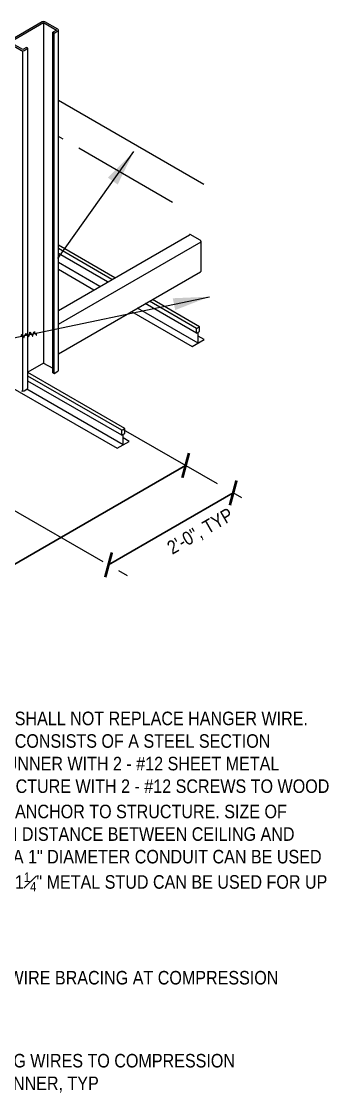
# Model space of a CAD drawing. Header units: inches. Extents: x -16404 to 14624, y -1591 to 16152.
# Drawn here: x -15472.4 to -15421.4, y 1863 to 2040.8 of the extents above; entities that cross this region are included whole.
import ezdxf

# ---------------------------------------------------------------- set-up
doc = ezdxf.new("R2010")
doc.units = ezdxf.units.IN
doc.header["$LTSCALE"] = 24
doc.header["$MEASUREMENT"] = 0
doc.linetypes.add('CENTER2', pattern=[1.125, 0.75, -0.125, 0.125, -0.125])
doc.layers.get('0').update_dxf_attribs({"linetype": 'CONTINUOUS'})
for name, color, linetype in [('S-ANNO-DIMS', 2, 'CONTINUOUS'), ('S-ANNO-NOTE', 4, 'CONTINUOUS'), ('S-ARCH', 1, 'CONTINUOUS'), ('S-GRID', 1, 'CENTER2')]:
    doc.layers.add(name, color=color, linetype=linetype)
doc.styles.add('Arial', font='arial.ttf', dxfattribs={"width": 0.85})
doc.dimstyles.new('DIM-24', dxfattribs={"dimscale": 24, "dimtxt": 0.09375, "dimasz": 0.109375, "dimexe": 0.0625, "dimexo": 0.0625, "dimgap": 0.0625, "dimtad": 1, "dimdec": 4, "dimzin": 11, "dimdsep": 46, "dimlunit": 4, "dimtxsty": 'Arial', "dimblk": 'ARCHTICK', "dimcen": 0.125, "dimclrd": 256, "dimclre": 256, "dimclrt": 4, "dimadec": 0, "dimazin": 0, "dimtfac": 0.75, "dimtdec": 4, "dimtofl": 0, "dimtmove": 0, "dimatfit": 3, "dimldrblk": 'ARCHTICK', "dimfxl": 1, "dimfrac": 1, "dimtolj": 1, "dimtzin": 11, "dimarcsym": 0})

# ---------------------------------------------------------------- blocks, each defined once
blk = doc.blocks.new('ST-ARROW')
blk.add_solid([(-1, -0.167), (-1, 0.167), (0, 0)])
blk = doc.blocks.new('_ARCHTICK')
at = {"color": 0, "linetype": 'ByBlock', "const_width": 0.15}
blk.add_lwpolyline([(-0.5, -0.5), (0.5, 0.5)], dxfattribs=at)

msp = doc.modelspace()

# ---------------------------------------------------------------- linework, layer by layer
at = {"layer": 'S-ANNO-DIMS', "linetype": 'CENTER2'}
for p, q in [((-15455.5349, 1973.09936), (-15435.9119, 1961.77002)), ((-15474.49841, 1960.14774), (-15454.87541, 1948.8184))]:
    msp.add_line(p, q, dxfattribs=at)
at = {"layer": 'S-ANNO-DIMS'}
msp.add_line((-15528.30064, 1919.12237), (-15445.17232, 1967.11653), dxfattribs=at)
at = {"layer": 'S-ARCH'}
for p, q in [((-15468.76137, 2040.66189), (-15468.76137, 1984.12095)), ((-15467.24582, 1982.49595), (-15467.24582, 2039.03689)), ((-15467.02932, 1982.37095), (-15467.02932, 2038.91189)), ((-15466.30763, 1982.87095), (-15466.30763, 2039.41189)), ((-15472.22547, 1979.43793), (-15472.22547, 2035.97888)), ((-15471.35944, 1979.87095), (-15471.35944, 2036.41189)), ((-15442.16231, 2013.77722), (-15466.30763, 2027.71752)), ((-15466.30763, 1992.86884), (-15444.54932, 2005.431)), ((-15442.77765, 2004.53313), (-15444.40144, 2005.47063)), ((-15466.30763, 1990.57309), (-15442.61527, 2004.25188)), ((-15456.93346, 1998.28102), (-15466.30763, 2003.69319)), ((-15457.43346, 1997.99234), (-15466.30763, 2003.11584)), ((-15442.61527, 1999.37688), (-15442.61527, 2004.25188)), ((-15458.13711, 1997.58609), (-15466.30763, 2002.30334)), ((-15459.40654, 1996.85319), (-15466.30763, 2000.83753)), ((-15466.30763, 1999.68283), (-15460.40654, 1996.27584)), ((-15466.30763, 1985.65233), (-15442.72352, 1999.26862)), ((-15443.35355, 1989.0508), (-15451.88743, 1993.97784)), ((-15443.35355, 1989.8633), (-15451.18378, 1994.38409)), ((-15442.85355, 1990.15197), (-15450.68378, 1994.67276)), ((-15454.15686, 1992.66758), (-15444.10355, 1986.8633)), ((-15443.10355, 1987.44065), (-15453.15686, 1993.24493)), ((-15443.35355, 1989.8633), (-15442.85355, 1990.15197)), ((-15443.35355, 1989.0508), (-15443.35355, 1989.8633)), ((-15443.35355, 1989.0508), (-15442.85355, 1989.33947)), ((-15443.10355, 1987.44065), (-15443.10355, 1989.19514)), ((-15442.85355, 1989.33947), (-15442.85355, 1990.15197)), ((-15444.10355, 1986.8633), (-15442.10355, 1988.018)), ((-15442.10355, 1988.018), (-15443.10355, 1988.59535)), ((-15468.76137, 1984.12095), (-15471.35944, 1982.62095)), ((-15468.76137, 1984.12095), (-15467.24582, 1983.24595)), ((-15455.2849, 1973.2437), (-15471.35944, 1982.52434)), ((-15455.7849, 1972.95503), (-15471.35944, 1981.94699)), ((-15467.24582, 1982.49595), (-15467.02932, 1982.37095)), ((-15467.02932, 1982.37095), (-15466.3798, 1982.74595)), ((-15475.01553, 1980.62482), (-15456.5349, 1969.95503)), ((-15472.00896, 1979.49595), (-15471.35944, 1979.87095)), ((-15455.5349, 1970.53238), (-15471.53461, 1979.76981)), ((-15455.7849, 1972.14253), (-15471.35944, 1981.13449)), ((-15455.7849, 1972.95503), (-15455.2849, 1973.2437)), ((-15455.7849, 1972.14253), (-15455.7849, 1972.95503)), ((-15455.2849, 1972.4312), (-15455.2849, 1973.2437)), ((-15456.5349, 1969.95503), (-15454.5349, 1971.10973)), ((-15455.7849, 1972.14253), (-15455.2849, 1972.4312)), ((-15455.5349, 1970.53238), (-15455.5349, 1972.28686)), ((-15454.5349, 1971.10973), (-15455.5349, 1971.68708))]:
    msp.add_line(p, q, dxfattribs=at)
at = {"layer": 'S-ARCH', "color": 2}
for p, q in [((-15466.42279, 2001.46575), (-15453.79742, 2019.22354)), ((-15475.00789, 1988.00153), (-15441.23501, 1995.13342))]:
    msp.add_line(p, q, dxfattribs=at)
at = {"layer": 'S-ARCH'}
msp.add_lwpolyline([(-15474.60704, 2037.53689, 0.577350269), (-15474.60704, 2037.28689), (-15472.44197, 2036.03689, 0.267949192), (-15472.00896, 2036.03689), (-15471.35944, 2036.41189), (-15471.57595, 2036.53689), (-15472.22547, 2036.16189), (-15474.39053, 2037.41189), (-15468.76137, 2040.66189), (-15466.5963, 2039.41189), (-15467.24582, 2039.03689), (-15467.02932, 2038.91189), (-15466.3798, 2039.28689, 0.577350269), (-15466.3798, 2039.53689), (-15468.54486, 2040.78689, 0.267949192), (-15468.97787, 2040.78689)], format="xyb", close=True, dxfattribs=at)
at = {"layer": 'S-ARCH', "color": 2}
msp.add_lwpolyline([(-15472.46669, 1988.62547), (-15472.44196, 1988.63069), (-15472.45241, 1988.68016), (-15472.42768, 1988.68539), (-15472.4329, 1988.71012), (-15472.40817, 1988.71534), (-15472.42384, 1988.78955), (-15472.37438, 1988.79999), (-15472.37961, 1988.82473), (-15472.35488, 1988.82995), (-15472.3601, 1988.85469), (-15472.33537, 1988.85991), (-15472.34059, 1988.88465), (-15472.31586, 1988.88987), (-15472.25841, 1988.61778), (-15472.23368, 1988.623), (-15472.22845, 1988.59826), (-15472.20373, 1988.60349), (-15472.19328, 1988.55401), (-15472.16855, 1988.55924), (-15472.16332, 1988.5345), (-15472.13859, 1988.53972), (-15472.12815, 1988.49025), (-15472.10342, 1988.49548), (-15472.09297, 1988.446), (-15472.06824, 1988.45123), (-15472.06302, 1988.42649), (-15472.03829, 1988.43171), (-15472.02262, 1988.35751), (-15471.97316, 1988.36795), (-15471.98883, 1988.44216), (-15471.9641, 1988.44738), (-15471.96932, 1988.47211), (-15471.94459, 1988.47734), (-15471.96026, 1988.55154), (-15471.93553, 1988.55677), (-15471.94076, 1988.5815), (-15471.91603, 1988.58672), (-15471.92647, 1988.6362), (-15471.87701, 1988.64664), (-15471.88746, 1988.69611), (-15471.86273, 1988.70133), (-15471.86795, 1988.72607), (-15471.84322, 1988.73129), (-15471.84845, 1988.75603), (-15471.82372, 1988.76125), (-15471.83417, 1988.81072), (-15471.80943, 1988.81594), (-15471.81466, 1988.84068), (-15471.78993, 1988.8459), (-15471.80038, 1988.89537), (-15471.77565, 1988.90059), (-15471.78087, 1988.92533), (-15471.73141, 1988.93577), (-15471.74186, 1988.98524), (-15471.6924, 1988.99569), (-15471.69762, 1989.02042), (-15471.68195, 1988.94622), (-15471.65722, 1988.95144), (-15471.64155, 1988.87723), (-15471.61682, 1988.88245), (-15471.6116, 1988.85772), (-15471.58687, 1988.86294), (-15471.57642, 1988.81347), (-15471.55169, 1988.81869), (-15471.54124, 1988.76922), (-15471.51651, 1988.77444), (-15471.50607, 1988.72497), (-15471.48134, 1988.7302), (-15471.47611, 1988.70546), (-15471.45138, 1988.71068), (-15471.44616, 1988.68595), (-15471.42143, 1988.69117), (-15471.41098, 1988.6417), (-15471.38625, 1988.64692), (-15471.37581, 1988.59745), (-15471.35108, 1988.60267), (-15471.34585, 1988.57794), (-15471.32112, 1988.58316), (-15471.30545, 1988.50895), (-15471.28073, 1988.51417), (-15471.27028, 1988.4647), (-15471.2755, 1988.48944), (-15471.25077, 1988.49466), (-15471.26644, 1988.56887), (-15471.21698, 1988.57931), (-15471.22743, 1988.62878), (-15471.2027, 1988.634), (-15471.20792, 1988.65874), (-15471.15846, 1988.66918), (-15471.17413, 1988.74339), (-15471.1494, 1988.74861), (-15471.15985, 1988.79808), (-15471.13512, 1988.80331), (-15471.14557, 1988.85278), (-15471.09611, 1988.86322), (-15471.11178, 1988.93743), (-15471.08705, 1988.94265), (-15471.0975, 1988.99212), (-15471.07276, 1988.99734), (-15471.07799, 1989.02208), (-15471.05326, 1989.0273), (-15471.06371, 1989.07677), (-15471.03898, 1989.08199), (-15471.05465, 1989.1562), (-15471.02992, 1989.16142), (-15471.04559, 1989.23563), (-15470.99613, 1989.24608), (-15470.98568, 1989.1966), (-15470.96095, 1989.20183), (-15470.91916, 1989.00394), (-15470.84497, 1989.01961), (-15470.83453, 1988.97014), (-15470.8098, 1988.97536), (-15470.80457, 1988.95062), (-15470.77984, 1988.95585), (-15470.75373, 1988.83217), (-15470.729, 1988.83739), (-15470.7081, 1988.73845), (-15470.68337, 1988.74367), (-15470.6677, 1988.66946), (-15470.64297, 1988.67469), (-15470.63775, 1988.64995), (-15470.61302, 1988.65517), (-15470.59735, 1988.58097), (-15470.57262, 1988.58619), (-15470.58829, 1988.6604), (-15470.53883, 1988.67084), (-15470.5545, 1988.74505), (-15470.52977, 1988.75027), (-15470.54022, 1988.79974), (-15470.51549, 1988.80496), (-15470.52593, 1988.85443), (-15470.47648, 1988.86488), (-15470.48692, 1988.91435), (-15470.46219, 1988.91957), (-15470.47786, 1988.99378), (-15470.45313, 1988.999), (-15470.45836, 1989.02373), (-15470.43363, 1989.02896), (-15470.44407, 1989.07843), (-15470.41935, 1989.08365), (-15470.42457, 1989.10839), (-15470.39984, 1989.11361), (-15470.41028, 1989.16308), (-15470.36083, 1989.17352), (-15470.37127, 1989.22299), (-15470.34654, 1989.22822), (-15470.35699, 1989.27769), (-15470.33226, 1989.28291), (-15470.33748, 1989.30765), (-15470.28802, 1989.31809), (-15470.29325, 1989.34283), (-15470.27235, 1989.24388), (-15470.24762, 1989.24911), (-15470.21628, 1989.10069), (-15470.19155, 1989.10592), (-15470.18633, 1989.08118), (-15470.1616, 1989.0864), (-15470.15115, 1989.03693), (-15470.12642, 1989.04215), (-15470.11075, 1988.96795), (-15470.08602, 1988.97317), (-15470.05991, 1988.84949), (-15470.03518, 1988.85471), (-15470.02995, 1988.82998), (-15470.00522, 1988.8352), (-15469.98955, 1988.76099), (-15469.96482, 1988.76622), (-15469.9596, 1988.74148), (-15469.97527, 1988.81569), (-15469.95054, 1988.82091), (-15469.96099, 1988.87038), (-15469.93626, 1988.8756), (-15469.9467, 1988.92507), (-15469.92197, 1988.9303), (-15469.95331, 1989.07871), (-15469.87912, 1989.09438), (-15469.88203, 1989.10811)], dxfattribs=at)
at = {"layer": 'S-ARCH'}
for centre, radius, start, end in [((-15444.45557, 2005.37688), 0.10825, 60, 180), ((-15442.94002, 2004.25188), 0.32476, 0, 60), ((-15442.72352, 1999.37688), 0.10825, 240, 0), ((-15466.45197, 1982.87095), 0.14434, 300, 0), ((-15472.22547, 1979.87095), 0.43301, 240, 300)]:
    msp.add_arc(centre, radius, start, end, dxfattribs=at)
at = {"layer": 'S-GRID', "color": 1}
msp.add_line((-15447.3284, 2010.79457), (-15466.30763, 2021.75223), dxfattribs=at)

# ---------------------------------------------------------------- block references
at = {"layer": 'S-ARCH', "color": 2}
for p, xscale, yscale, zscale, rotation in [((-15453.79742, 2019.22354), 5.999999999999939, 5.999999999999939, 5.999999999999939, 54.58805902303717), ((-15441.23501, 1995.13342), 5.999999999999591, 5.999999999999591, 5.999999999999591, 11.92406906635958)]:
    msp.add_blockref('ST-ARROW', p, dxfattribs=dict(at, xscale=xscale, yscale=yscale, zscale=zscale, rotation=rotation))

# ---------------------------------------------------------------- texts
at = {"layer": 'S-ANNO-NOTE', "insert": (-15448.52358, 1954.20246), "char_height": 2.25, "width": 36.0055858, "attachment_point": 1, "rotation": 30, "style": 'Arial'}
msp.add_mtext('2\'-0", TYP', dxfattribs=at)
at = {"layer": 'S-ANNO-NOTE', "char_height": 2.25, "attachment_point": 1, "style": 'Arial'}
for s, insert, width in [('\\A1;COMPRESSION STRUT SHALL NOT REPLACE HANGER WIRE. COMPRESSION STRUT CONSISTS OF A STEEL SECTION ATTACHED TO MAIN RUNNER WITH 2 - #12 SHEET METAL SCREWS AND TO STRUCTURE WITH 2 - #12 SCREWS TO WOOD OR {\\H0.7x;\\S1#4;}" MIN EXPANSION ANCHOR TO STRUCTURE. SIZE OF STRUT DEPENDENT ON DISTANCE BETWEEN CEILING AND STRUCTURE (l/r ≤ 200). A 1" DIAMETER CONDUIT CAN BE USED FOR UP TO 6\'-0", A 1{\\H0.7x;\\S5#8;}"x1{\\H0.7x;\\S1#4;}" METAL STUD CAN BE USED FOR UP TO 10\'-0".', (-15503.98062, 1926.23026), 82.5828767), ('\\A1;FOUR-WAY 12 GAUGE WIRE BRACING AT COMPRESSION STRUT, TYP', (-15503.98062, 1883.17308), 75.9690125), ('\\A1;2" MAX FROM BRACKING WIRES TO COMPRESSION STRUT AND CROSS RUNNER, TYP', (-15503.98062, 1869.39204), 75.9690125)]:
    msp.add_mtext(s, dxfattribs=dict(at, insert=insert, width=width))

# ---------------------------------------------------------------- leaders
at = {"layer": 'S-ANNO-DIMS'}
for points in [[(-15445.17232, 1967.11653), (-15476.4925, 1949.03382), (-15528.30064, 1919.12237)], [(-15528.30064, 1919.12237), (-15496.98047, 1937.20508), (-15445.17232, 1967.11653)], [(-15437.27858, 1962.55907), (-15457.97677, 1950.60897), (-15448.96606, 1955.8113)], [(-15457.97677, 1950.60897), (-15437.27858, 1962.55907), (-15446.28929, 1957.35674)]]:
    msp.add_leader(points, dimstyle='DIM-24', override={"dimasz": 0.125}, dxfattribs=at)

doc.saveas('drawing.dxf')
